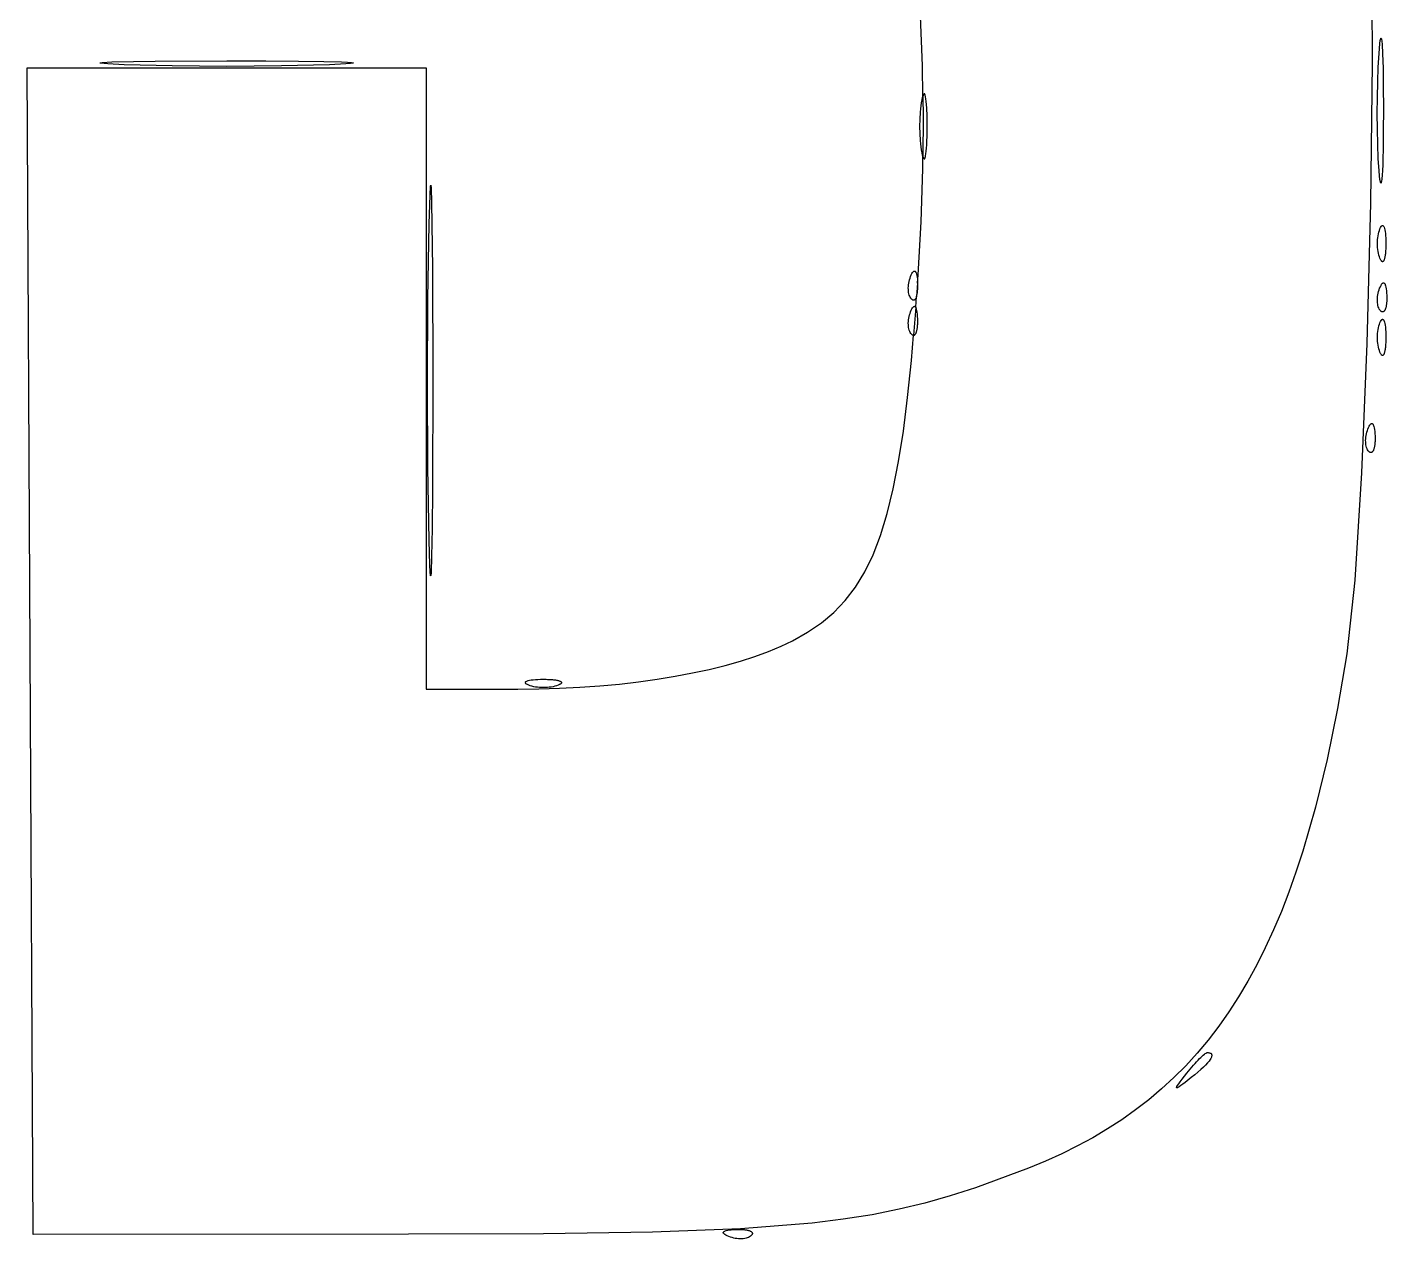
# Model space of a CAD drawing. Extents: x 70.3 to 133.4, y -81.7 to -32.
# Drawn here: x 73.791 to 74.712, y -63.291 to -62.471 of the extents above; entities that cross this region are included whole.
import ezdxf

# ---------------------------------------------------------------- set-up
doc = ezdxf.new("R2010")
doc.units = 0
doc.layers.add('BLACK', color=7, linetype='CONTINUOUS')

msp = doc.modelspace()

# ---------------------------------------------------------------- linework, layer by layer
at = {"layer": 'BLACK', "linetype": 'CONTINUOUS'}
for p, q in [((74.701522, -62.407366), (74.701794, -62.495048)), ((74.397407, -62.497181), (74.396055, -62.463546)), ((74.707358, -62.479929), (74.707627, -62.47876)), ((74.707627, -62.47876), (74.707757, -62.478498)), ((74.707757, -62.478498), (74.707884, -62.478449)), ((74.707884, -62.478449), (74.708127, -62.478978)), ((74.708127, -62.478978), (74.708564, -62.482478)), ((74.70596, -62.497969), (74.706487, -62.48878)), ((74.706487, -62.48878), (74.706489, -62.48878)), ((74.706489, -62.48878), (74.707077, -62.481976)), ((74.707077, -62.481976), (74.707358, -62.479929)), ((74.708564, -62.482478), (74.708928, -62.489105)), ((73.840793, -62.495264), (73.840877, -62.49515)), ((73.841076, -62.495382), (73.840793, -62.495264)), ((73.840877, -62.49515), (73.842127, -62.494932)), ((73.845966, -62.495877), (73.841076, -62.495382)), ((73.842127, -62.494932), (73.848835, -62.49454)), ((73.857083, -62.496409), (73.845966, -62.495877)), ((73.848835, -62.49454), (73.878081, -62.493972)), ((73.88953, -62.497227), (73.857083, -62.496409)), ((73.878081, -62.493972), (73.926536, -62.493763)), ((73.926536, -62.4975), (73.88953, -62.497227)), ((73.926536, -62.493763), (73.953021, -62.493817)), ((73.963541, -62.497227), (73.926536, -62.4975)), ((73.953021, -62.493817), (73.97499, -62.493972)), ((73.995989, -62.496409), (73.963541, -62.497227)), ((73.97499, -62.493972), (73.992157, -62.494217)), ((73.992157, -62.494217), (74.004236, -62.49454)), ((74.007105, -62.495877), (73.995989, -62.496409)), ((74.004236, -62.49454), (74.00828, -62.494728)), ((74.010311, -62.495624), (74.007105, -62.495877)), ((74.00828, -62.494728), (74.010944, -62.494932)), ((74.011995, -62.495382), (74.010311, -62.495624)), ((74.010944, -62.494932), (74.012195, -62.49515)), ((74.012279, -62.495264), (74.011995, -62.495382)), ((74.012195, -62.49515), (74.012279, -62.495264)), ((74.397744, -62.517875), (74.397407, -62.497181)), ((74.701794, -62.495048), (74.700654, -62.590145)), ((74.705585, -62.508018), (74.70596, -62.497969)), ((74.708928, -62.489105), (74.709205, -62.498707)), ((73.793508, -62.893327), (73.79145, -62.498436)), ((73.79145, -62.498436), (74.061473, -62.498436)), ((74.061473, -62.498436), (74.061473, -62.919124)), ((74.709205, -62.498707), (74.709383, -62.511128)), ((74.398204, -62.516581), (74.397875, -62.517406)), ((74.39852, -62.516148), (74.398204, -62.516581)), ((74.398672, -62.516075), (74.39852, -62.516148)), ((74.39882, -62.516097), (74.398672, -62.516075)), ((74.398964, -62.516212), (74.39882, -62.516097)), ((74.399104, -62.516419), (74.398964, -62.516212)), ((74.399369, -62.517104), (74.399104, -62.516419)), ((74.705363, -62.518602), (74.705585, -62.508018)), ((74.709383, -62.511128), (74.709451, -62.526217)), ((74.396319, -62.526366), (74.396563, -62.524216)), ((74.396563, -62.524216), (74.396851, -62.522176)), ((74.396851, -62.522176), (74.397184, -62.520264)), ((74.397184, -62.520264), (74.397534, -62.51863)), ((74.397534, -62.51863), (74.397744, -62.517875)), ((74.397875, -62.517406), (74.397744, -62.517875)), ((74.397744, -62.517875), (74.39797, -62.531725)), ((74.399613, -62.518143), (74.399369, -62.517104)), ((74.399836, -62.519529), (74.399613, -62.518143)), ((74.400034, -62.52125), (74.399836, -62.519529)), ((74.400352, -62.525664), (74.400034, -62.52125)), ((74.400554, -62.531313), (74.400352, -62.525664)), ((74.705292, -62.529396), (74.705363, -62.518602)), ((74.395765, -62.538124), (74.395854, -62.533293)), ((74.395854, -62.533293), (74.39612, -62.528608)), ((74.39612, -62.528608), (74.396319, -62.526366)), ((74.39797, -62.531725), (74.397777, -62.558515)), ((74.400624, -62.538124), (74.400554, -62.531313)), ((74.705373, -62.540074), (74.705292, -62.529396)), ((74.709451, -62.526217), (74.709398, -62.541398)), ((74.395854, -62.542955), (74.395765, -62.538124)), ((74.39612, -62.547639), (74.395854, -62.542955)), ((74.400554, -62.544934), (74.400606, -62.54167)), ((74.400606, -62.54167), (74.400624, -62.538124)), ((74.705606, -62.55031), (74.705373, -62.540074)), ((74.709398, -62.541398), (74.709232, -62.554083)), ((74.396319, -62.549881), (74.39612, -62.547639)), ((74.396563, -62.552031), (74.396319, -62.549881)), ((74.396851, -62.554071), (74.396563, -62.552031)), ((74.400034, -62.554998), (74.400207, -62.55295)), ((74.400207, -62.55295), (74.400352, -62.550583)), ((74.400352, -62.550583), (74.400469, -62.547909)), ((74.400469, -62.547909), (74.400554, -62.544934)), ((74.705991, -62.559779), (74.705606, -62.55031)), ((74.397184, -62.555983), (74.396851, -62.554071)), ((74.397534, -62.557617), (74.397184, -62.555983)), ((74.397706, -62.55828), (74.397534, -62.557617)), ((74.397777, -62.558515), (74.397706, -62.55828)), ((74.397716, -62.566964), (74.397777, -62.558515)), ((74.397777, -62.558515), (74.397875, -62.558842)), ((74.397875, -62.558842), (74.398041, -62.559303)), ((74.398041, -62.559303), (74.398204, -62.559666)), ((74.398204, -62.559666), (74.398364, -62.559931)), ((74.398364, -62.559931), (74.39852, -62.560099)), ((74.39852, -62.560099), (74.398596, -62.560147)), ((74.398596, -62.560147), (74.398672, -62.560172)), ((74.398672, -62.560172), (74.398747, -62.560173)), ((74.398747, -62.560173), (74.39882, -62.56015)), ((74.39882, -62.56015), (74.398964, -62.560036)), ((74.398964, -62.560036), (74.399104, -62.559829)), ((74.399104, -62.559829), (74.399239, -62.559531)), ((74.399239, -62.559531), (74.399369, -62.559144)), ((74.399369, -62.559144), (74.399494, -62.558668)), ((74.399494, -62.558668), (74.399613, -62.558104)), ((74.399613, -62.558104), (74.399836, -62.556719)), ((74.399836, -62.556719), (74.400034, -62.554998)), ((74.706527, -62.568155), (74.705991, -62.559779)), ((74.70911, -62.559436), (74.708964, -62.564101)), ((74.709232, -62.554083), (74.70911, -62.559436)), ((74.396614, -62.602685), (74.397716, -62.566964)), ((74.706828, -62.571557), (74.706527, -62.568155)), ((74.707121, -62.574056), (74.706828, -62.571557)), ((74.708608, -62.571279), (74.708399, -62.573749)), ((74.708796, -62.568055), (74.708608, -62.571279)), ((74.708964, -62.564101), (74.708796, -62.568055)), ((74.063474, -62.604083), (74.064428, -62.578432)), ((74.064428, -62.578432), (74.064642, -62.57791)), ((74.064642, -62.57791), (74.064845, -62.579636)), ((74.064845, -62.579636), (74.06521, -62.589621)), ((74.707403, -62.575672), (74.707121, -62.574056)), ((74.70754, -62.576156), (74.707403, -62.575672)), ((74.707674, -62.576428), (74.70754, -62.576156)), ((74.70774, -62.576485), (74.707674, -62.576428)), ((74.707804, -62.57649), (74.70774, -62.576485)), ((74.707931, -62.576345), (74.707804, -62.57649)), ((74.708054, -62.575996), (74.707931, -62.576345)), ((74.708173, -62.575445), (74.708054, -62.575996)), ((74.708399, -62.573749), (74.708173, -62.575445)), ((74.06521, -62.589621), (74.06574, -62.634216)), ((74.700654, -62.590145), (74.698243, -62.685188)), ((74.062715, -62.654906), (74.063474, -62.604083)), ((74.394638, -62.638675), (74.396614, -62.602685)), ((74.706368, -62.609772), (74.706704, -62.608639)), ((74.706704, -62.608639), (74.707091, -62.607577)), ((74.707091, -62.607577), (74.707499, -62.606669)), ((74.707499, -62.606669), (74.707895, -62.605989)), ((74.707895, -62.605989), (74.708088, -62.605732)), ((74.708088, -62.605732), (74.708278, -62.605531)), ((74.708278, -62.605531), (74.708464, -62.605384)), ((74.708464, -62.605384), (74.708645, -62.60529)), ((74.708645, -62.60529), (74.708823, -62.60525)), ((74.708823, -62.60525), (74.708995, -62.605262)), ((74.708995, -62.605262), (74.709163, -62.605325)), ((74.709163, -62.605325), (74.709325, -62.60544)), ((74.709325, -62.60544), (74.709482, -62.605606)), ((74.709482, -62.605606), (74.709634, -62.605821)), ((74.709634, -62.605821), (74.709918, -62.606399)), ((74.709918, -62.606399), (74.710177, -62.607168)), ((74.710177, -62.607168), (74.710408, -62.608124)), ((74.710408, -62.608124), (74.710609, -62.609262)), ((74.70544, -62.617499), (74.705465, -62.616152)), ((74.705465, -62.618846), (74.70544, -62.617499)), ((74.705465, -62.616152), (74.705543, -62.614815)), ((74.705543, -62.614815), (74.705672, -62.613498)), ((74.705672, -62.613498), (74.705852, -62.612212)), ((74.705852, -62.612212), (74.706085, -62.610967)), ((74.706085, -62.610967), (74.706368, -62.609772)), ((74.710609, -62.609262), (74.710779, -62.610577)), ((74.710779, -62.610577), (74.710914, -62.612063)), ((74.710914, -62.612063), (74.711013, -62.613715)), ((74.711013, -62.613715), (74.711074, -62.615529)), ((74.711074, -62.615529), (74.711094, -62.617499)), ((74.711094, -62.617499), (74.711074, -62.619469)), ((74.705543, -62.620183), (74.705465, -62.618846)), ((74.705672, -62.621499), (74.705543, -62.620183)), ((74.705852, -62.622785), (74.705672, -62.621499)), ((74.706085, -62.624031), (74.705852, -62.622785)), ((74.706368, -62.625225), (74.706085, -62.624031)), ((74.706704, -62.626358), (74.706368, -62.625225)), ((74.707091, -62.627421), (74.706704, -62.626358)), ((74.710408, -62.626873), (74.710296, -62.627374)), ((74.710513, -62.626327), (74.710408, -62.626873)), ((74.710609, -62.625735), (74.710513, -62.626327)), ((74.710698, -62.6251), (74.710609, -62.625735)), ((74.710779, -62.624421), (74.710698, -62.6251)), ((74.710851, -62.623699), (74.710779, -62.624421)), ((74.710914, -62.622935), (74.710851, -62.623699)), ((74.710968, -62.622129), (74.710914, -62.622935)), ((74.711013, -62.621282), (74.710968, -62.622129)), ((74.711048, -62.620395), (74.711013, -62.621282)), ((74.711074, -62.619469), (74.711048, -62.620395)), ((74.06574, -62.634216), (74.065936, -62.70878)), ((74.39139, -62.63641), (74.391584, -62.636267)), ((74.391584, -62.636267), (74.391773, -62.63617)), ((74.391773, -62.63617), (74.391956, -62.636119)), ((74.391956, -62.636119), (74.392133, -62.636115)), ((74.392133, -62.636115), (74.392305, -62.636157)), ((74.392305, -62.636157), (74.392471, -62.636245)), ((74.392471, -62.636245), (74.392631, -62.636379)), ((74.707296, -62.627903), (74.707091, -62.627421)), ((74.707499, -62.628328), (74.707296, -62.627903)), ((74.707698, -62.628697), (74.707499, -62.628328)), ((74.707895, -62.629009), (74.707698, -62.628697)), ((74.708088, -62.629265), (74.707895, -62.629009)), ((74.708278, -62.629467), (74.708088, -62.629265)), ((74.708464, -62.629614), (74.708278, -62.629467)), ((74.708555, -62.629667), (74.708464, -62.629614)), ((74.708645, -62.629707), (74.708555, -62.629667)), ((74.708735, -62.629734), (74.708645, -62.629707)), ((74.708823, -62.629748), (74.708735, -62.629734)), ((74.708909, -62.629748), (74.708823, -62.629748)), ((74.708995, -62.629736), (74.708909, -62.629748)), ((74.70908, -62.62971), (74.708995, -62.629736)), ((74.709163, -62.629672), (74.70908, -62.62971)), ((74.709245, -62.629621), (74.709163, -62.629672)), ((74.709325, -62.629557), (74.709245, -62.629621)), ((74.709482, -62.629392), (74.709325, -62.629557)), ((74.709634, -62.629176), (74.709482, -62.629392)), ((74.709779, -62.628912), (74.709634, -62.629176)), ((74.709918, -62.628599), (74.709779, -62.628912)), ((74.710051, -62.628238), (74.709918, -62.628599)), ((74.710177, -62.627829), (74.710051, -62.628238)), ((74.710296, -62.627374), (74.710177, -62.627829)), ((74.387921, -62.646459), (74.388024, -62.645359)), ((74.388024, -62.645359), (74.388186, -62.644246)), ((74.388186, -62.644246), (74.388406, -62.643128)), ((74.388406, -62.643128), (74.388686, -62.642013)), ((74.388686, -62.642013), (74.389026, -62.640909)), ((74.389026, -62.640909), (74.389426, -62.639823)), ((74.389426, -62.639823), (74.389893, -62.638732)), ((74.389893, -62.638732), (74.390343, -62.637832)), ((74.390343, -62.637832), (74.390776, -62.637122)), ((74.390776, -62.637122), (74.390986, -62.636838)), ((74.390986, -62.636838), (74.39119, -62.636601)), ((74.39119, -62.636601), (74.39139, -62.63641)), ((74.392631, -62.636379), (74.392784, -62.636558)), ((74.392784, -62.636558), (74.392931, -62.636783)), ((74.392931, -62.636783), (74.393071, -62.637053)), ((74.393071, -62.637053), (74.393204, -62.637368)), ((74.393204, -62.637368), (74.39345, -62.638133)), ((74.39345, -62.638133), (74.393667, -62.639078)), ((74.394199, -62.644208), (74.393476, -62.653322)), ((74.393667, -62.639078), (74.393854, -62.640199)), ((74.393854, -62.640199), (74.394009, -62.641498)), ((74.394009, -62.641498), (74.394132, -62.642971)), ((74.394132, -62.642971), (74.394199, -62.644208)), ((74.394199, -62.644208), (74.394638, -62.638675)), ((74.394221, -62.644618), (74.394199, -62.644208)), ((74.394247, -62.645392), (74.394221, -62.644618)), ((74.39426, -62.646143), (74.394247, -62.645392)), ((74.707843, -62.645769), (74.708276, -62.645059)), ((74.708276, -62.645059), (74.708485, -62.644775)), ((74.708485, -62.644775), (74.70869, -62.644538)), ((74.70869, -62.644538), (74.708889, -62.644348)), ((74.708889, -62.644348), (74.709083, -62.644204)), ((74.709083, -62.644204), (74.709272, -62.644107)), ((74.709272, -62.644107), (74.709455, -62.644057)), ((74.709455, -62.644057), (74.709633, -62.644053)), ((74.709633, -62.644053), (74.709805, -62.644095)), ((74.709805, -62.644095), (74.709971, -62.644182)), ((74.709971, -62.644182), (74.71013, -62.644316)), ((74.71013, -62.644316), (74.710283, -62.644495)), ((74.710283, -62.644495), (74.71043, -62.64472)), ((74.71043, -62.64472), (74.710571, -62.64499)), ((74.710571, -62.64499), (74.710704, -62.645305)), ((74.710704, -62.645305), (74.71095, -62.646071)), ((74.387877, -62.647538), (74.387921, -62.646459)), ((74.38789, -62.648589), (74.387877, -62.647538)), ((74.387962, -62.649604), (74.38789, -62.648589)), ((74.38809, -62.650574), (74.387962, -62.649604)), ((74.388276, -62.651493), (74.38809, -62.650574)), ((74.388519, -62.652352), (74.388276, -62.651493)), ((74.388819, -62.653144), (74.388519, -62.652352)), ((74.389174, -62.65386), (74.388819, -62.653144)), ((74.389585, -62.654494), (74.389174, -62.65386)), ((74.389812, -62.654777), (74.389585, -62.654494)), ((74.392954, -62.654597), (74.392792, -62.654868)), ((74.392902, -62.660552), (74.393476, -62.653322)), ((74.393109, -62.654292), (74.392954, -62.654597)), ((74.393255, -62.653954), (74.393109, -62.654292)), ((74.393392, -62.653584), (74.393255, -62.653954)), ((74.393476, -62.653322), (74.393392, -62.653584)), ((74.393476, -62.653322), (74.39352, -62.653182)), ((74.39352, -62.653182), (74.393639, -62.65275)), ((74.393639, -62.65275), (74.393749, -62.652287)), ((74.393749, -62.652287), (74.393848, -62.651795)), ((74.393848, -62.651795), (74.393938, -62.651274)), ((74.393938, -62.651274), (74.394017, -62.650724)), ((74.394017, -62.650724), (74.394086, -62.650147)), ((74.394086, -62.650147), (74.394144, -62.649543)), ((74.394144, -62.649543), (74.39419, -62.648913)), ((74.39419, -62.648913), (74.394225, -62.648257)), ((74.394225, -62.648257), (74.394249, -62.647577)), ((74.394249, -62.647577), (74.39426, -62.646872)), ((74.39426, -62.646872), (74.39426, -62.646143)), ((74.705376, -62.655476), (74.705421, -62.654397)), ((74.705421, -62.654397), (74.705524, -62.653297)), ((74.705524, -62.653297), (74.705685, -62.652184)), ((74.705685, -62.652184), (74.705906, -62.651066)), ((74.705906, -62.651066), (74.706186, -62.649951)), ((74.706186, -62.649951), (74.706526, -62.648847)), ((74.706526, -62.648847), (74.706926, -62.64776)), ((74.706925, -62.64776), (74.707392, -62.646669)), ((74.706926, -62.64776), (74.706925, -62.64776)), ((74.707392, -62.646669), (74.707843, -62.645769)), ((74.71095, -62.646071), (74.711167, -62.647015)), ((74.711167, -62.647015), (74.711354, -62.648137)), ((74.711354, -62.648137), (74.711509, -62.649435)), ((74.711509, -62.649435), (74.711632, -62.650909)), ((74.711632, -62.650909), (74.711721, -62.652556)), ((74.711721, -62.652556), (74.711747, -62.65333)), ((74.711747, -62.65333), (74.71176, -62.654081)), ((74.71176, -62.654081), (74.71176, -62.654809)), ((74.062463, -62.712253), (74.062715, -62.654906)), ((74.389026, -62.664722), (74.389426, -62.663635)), ((74.389426, -62.663635), (74.389893, -62.662544)), ((74.390052, -62.655036), (74.389812, -62.654777)), ((74.389893, -62.662544), (74.390343, -62.661644)), ((74.390297, -62.655262), (74.390052, -62.655036)), ((74.390537, -62.655446), (74.390297, -62.655262)), ((74.390343, -62.661644), (74.390776, -62.660934)), ((74.390773, -62.655588), (74.390537, -62.655446)), ((74.391003, -62.655689), (74.390773, -62.655588)), ((74.390776, -62.660934), (74.390986, -62.66065)), ((74.390986, -62.66065), (74.39119, -62.660413)), ((74.391227, -62.65575), (74.391003, -62.655689)), ((74.39119, -62.660413), (74.39139, -62.660223)), ((74.391337, -62.655766), (74.391227, -62.65575)), ((74.391446, -62.655771), (74.391337, -62.655766)), ((74.39139, -62.660223), (74.391584, -62.660079)), ((74.392902, -62.660552), (74.391393, -62.679581)), ((74.391553, -62.655767), (74.391446, -62.655771)), ((74.391658, -62.655754), (74.391553, -62.655767)), ((74.391584, -62.660079), (74.391773, -62.659982)), ((74.391762, -62.655731), (74.391658, -62.655754)), ((74.391865, -62.655698), (74.391762, -62.655731)), ((74.391773, -62.659982), (74.391956, -62.659932)), ((74.392064, -62.655604), (74.391865, -62.655698)), ((74.391956, -62.659932), (74.392133, -62.659928)), ((74.392257, -62.655474), (74.392064, -62.655604)), ((74.392133, -62.659928), (74.392305, -62.65997)), ((74.392443, -62.655307), (74.392257, -62.655474)), ((74.392305, -62.65997), (74.392471, -62.660058)), ((74.392621, -62.655105), (74.392443, -62.655307)), ((74.392471, -62.660058), (74.392631, -62.660191)), ((74.392792, -62.654868), (74.392621, -62.655105)), ((74.392631, -62.660191), (74.392784, -62.66037)), ((74.392784, -62.66037), (74.392902, -62.660552)), ((74.392931, -62.660595), (74.392902, -62.660552)), ((74.393071, -62.660865), (74.392931, -62.660595)), ((74.393204, -62.661181), (74.393071, -62.660865)), ((74.39345, -62.661946), (74.393204, -62.661181)), ((74.393667, -62.66289), (74.39345, -62.661946)), ((74.393854, -62.664012), (74.393667, -62.66289)), ((74.70539, -62.656527), (74.705376, -62.655476)), ((74.705461, -62.657541), (74.70539, -62.656527)), ((74.70559, -62.658512), (74.705461, -62.657541)), ((74.705776, -62.659431), (74.70559, -62.658512)), ((74.706019, -62.66029), (74.705776, -62.659431)), ((74.706318, -62.661082), (74.706019, -62.66029)), ((74.706674, -62.661798), (74.706318, -62.661082)), ((74.707085, -62.662431), (74.706674, -62.661798)), ((74.707312, -62.662715), (74.707085, -62.662431)), ((74.707552, -62.662974), (74.707312, -62.662715)), ((74.707797, -62.6632), (74.707552, -62.662974)), ((74.708037, -62.663384), (74.707797, -62.6632)), ((74.708272, -62.663526), (74.708037, -62.663384)), ((74.708502, -62.663627), (74.708272, -62.663526)), ((74.708727, -62.663688), (74.708502, -62.663627)), ((74.708837, -62.663703), (74.708727, -62.663688)), ((74.708945, -62.663709), (74.708837, -62.663703)), ((74.709053, -62.663705), (74.708945, -62.663709)), ((74.709158, -62.663691), (74.709053, -62.663705)), ((74.709262, -62.663668), (74.709158, -62.663691)), ((74.709364, -62.663635), (74.709262, -62.663668)), ((74.709564, -62.663542), (74.709364, -62.663635)), ((74.709757, -62.663412), (74.709564, -62.663542)), ((74.709943, -62.663245), (74.709757, -62.663412)), ((74.710121, -62.663043), (74.709943, -62.663245)), ((74.710291, -62.662806), (74.710121, -62.663043)), ((74.710454, -62.662535), (74.710291, -62.662806)), ((74.710609, -62.66223), (74.710454, -62.662535)), ((74.710755, -62.661892), (74.710609, -62.66223)), ((74.710892, -62.661522), (74.710755, -62.661892)), ((74.71102, -62.66112), (74.710892, -62.661522)), ((74.711139, -62.660688), (74.71102, -62.66112)), ((74.711249, -62.660225), (74.711139, -62.660688)), ((74.711348, -62.659732), (74.711249, -62.660225)), ((74.711438, -62.659211), (74.711348, -62.659732)), ((74.711517, -62.658662), (74.711438, -62.659211)), ((74.711586, -62.658085), (74.711517, -62.658662)), ((74.711643, -62.657481), (74.711586, -62.658085)), ((74.71169, -62.656851), (74.711643, -62.657481)), ((74.711725, -62.656195), (74.71169, -62.656851)), ((74.711749, -62.655514), (74.711725, -62.656195)), ((74.71176, -62.654809), (74.711749, -62.655514)), ((74.387877, -62.671351), (74.387921, -62.670272)), ((74.38789, -62.672402), (74.387877, -62.671351)), ((74.387962, -62.673416), (74.38789, -62.672402)), ((74.387921, -62.670272), (74.388024, -62.669172)), ((74.388024, -62.669172), (74.388186, -62.668059)), ((74.388186, -62.668059), (74.388406, -62.666941)), ((74.388406, -62.666941), (74.388686, -62.665826)), ((74.388686, -62.665826), (74.389026, -62.664722)), ((74.394009, -62.66531), (74.393854, -62.664012)), ((74.394132, -62.666784), (74.394009, -62.66531)), ((74.394221, -62.668431), (74.394132, -62.666784)), ((74.394144, -62.673356), (74.39419, -62.672726)), ((74.39419, -62.672726), (74.394225, -62.67207)), ((74.394247, -62.669205), (74.394221, -62.668431)), ((74.394225, -62.67207), (74.394249, -62.671389)), ((74.39426, -62.669956), (74.394247, -62.669205)), ((74.394249, -62.671389), (74.39426, -62.670684)), ((74.39426, -62.670684), (74.39426, -62.669956)), ((74.706369, -62.673272), (74.706704, -62.672139)), ((74.706704, -62.672139), (74.707091, -62.671077)), ((74.707091, -62.671077), (74.707499, -62.670169)), ((74.707499, -62.670169), (74.707895, -62.669489)), ((74.707895, -62.669489), (74.708089, -62.669232)), ((74.708089, -62.669232), (74.708278, -62.669031)), ((74.708278, -62.669031), (74.708464, -62.668884)), ((74.708464, -62.668884), (74.708646, -62.66879)), ((74.708646, -62.66879), (74.708823, -62.66875)), ((74.708823, -62.66875), (74.708995, -62.668762)), ((74.708995, -62.668762), (74.709163, -62.668825)), ((74.709163, -62.668825), (74.709325, -62.66894)), ((74.709325, -62.66894), (74.709483, -62.669106)), ((74.709483, -62.669106), (74.709634, -62.669321)), ((74.709634, -62.669321), (74.709919, -62.669899)), ((74.709919, -62.669899), (74.710177, -62.670668)), ((74.710177, -62.670668), (74.710409, -62.671624)), ((74.710409, -62.671624), (74.71061, -62.672762)), ((74.71061, -62.672762), (74.710779, -62.674077)), ((74.38809, -62.674387), (74.387962, -62.673416)), ((74.388276, -62.675306), (74.38809, -62.674387)), ((74.388519, -62.676165), (74.388276, -62.675306)), ((74.388819, -62.676956), (74.388519, -62.676165)), ((74.389174, -62.677673), (74.388819, -62.676956)), ((74.389585, -62.678306), (74.389174, -62.677673)), ((74.389812, -62.678589), (74.389585, -62.678306)), ((74.390052, -62.678849), (74.389812, -62.678589)), ((74.390043, -62.696608), (74.391393, -62.679581)), ((74.390297, -62.679075), (74.390052, -62.678849)), ((74.390537, -62.679258), (74.390297, -62.679075)), ((74.390773, -62.6794), (74.390537, -62.679258)), ((74.391003, -62.679502), (74.390773, -62.6794)), ((74.391227, -62.679563), (74.391003, -62.679502)), ((74.391337, -62.679578), (74.391227, -62.679563)), ((74.391393, -62.679581), (74.391337, -62.679578)), ((74.391393, -62.679581), (74.391446, -62.679584)), ((74.391446, -62.679584), (74.391553, -62.67958)), ((74.391553, -62.67958), (74.391658, -62.679566)), ((74.391658, -62.679566), (74.391762, -62.679543)), ((74.391762, -62.679543), (74.391865, -62.67951)), ((74.391865, -62.67951), (74.392064, -62.679417)), ((74.392064, -62.679417), (74.392257, -62.679287)), ((74.392257, -62.679287), (74.392443, -62.67912)), ((74.392443, -62.67912), (74.392621, -62.678918)), ((74.392621, -62.678918), (74.392792, -62.678681)), ((74.392792, -62.678681), (74.392954, -62.678409)), ((74.392954, -62.678409), (74.393109, -62.678105)), ((74.393109, -62.678105), (74.393255, -62.677767)), ((74.393255, -62.677767), (74.393392, -62.677397)), ((74.393392, -62.677397), (74.39352, -62.676995)), ((74.39352, -62.676995), (74.393639, -62.676563)), ((74.393639, -62.676563), (74.393749, -62.6761)), ((74.393749, -62.6761), (74.393848, -62.675607)), ((74.393848, -62.675607), (74.393938, -62.675086)), ((74.393938, -62.675086), (74.394017, -62.674537)), ((74.394017, -62.674537), (74.394086, -62.67396)), ((74.394086, -62.67396), (74.394144, -62.673356)), ((74.70544, -62.680999), (74.705466, -62.679652)), ((74.705466, -62.682346), (74.70544, -62.680999)), ((74.705466, -62.679652), (74.705543, -62.678315)), ((74.705543, -62.678315), (74.705672, -62.676998)), ((74.705672, -62.676998), (74.705853, -62.675712)), ((74.705853, -62.675712), (74.706085, -62.674467)), ((74.706085, -62.674467), (74.706369, -62.673272)), ((74.710779, -62.674077), (74.710914, -62.675563)), ((74.710914, -62.675563), (74.711013, -62.677215)), ((74.711013, -62.677215), (74.711074, -62.679029)), ((74.711074, -62.679029), (74.711095, -62.680999)), ((74.711095, -62.680999), (74.711074, -62.682969)), ((74.698243, -62.685188), (74.6947, -62.77271)), ((74.705543, -62.683683), (74.705466, -62.682346)), ((74.705672, -62.684999), (74.705543, -62.683683)), ((74.705853, -62.686285), (74.705672, -62.684999)), ((74.706085, -62.68753), (74.705853, -62.686285)), ((74.706369, -62.688725), (74.706085, -62.68753)), ((74.706704, -62.689858), (74.706369, -62.688725)), ((74.707091, -62.69092), (74.706704, -62.689858)), ((74.707296, -62.691403), (74.707091, -62.69092)), ((74.707499, -62.691828), (74.707296, -62.691403)), ((74.710177, -62.691329), (74.710051, -62.691738)), ((74.710297, -62.690874), (74.710177, -62.691329)), ((74.710409, -62.690373), (74.710297, -62.690874)), ((74.710513, -62.689827), (74.710409, -62.690373)), ((74.71061, -62.689235), (74.710513, -62.689827)), ((74.710698, -62.6886), (74.71061, -62.689235)), ((74.710779, -62.687921), (74.710698, -62.6886)), ((74.710851, -62.687199), (74.710779, -62.687921)), ((74.710914, -62.686435), (74.710851, -62.687199)), ((74.710968, -62.685629), (74.710914, -62.686435)), ((74.711013, -62.684782), (74.710968, -62.685629)), ((74.711048, -62.683895), (74.711013, -62.684782)), ((74.711074, -62.682969), (74.711048, -62.683895)), ((74.387418, -62.721754), (74.390043, -62.696608)), ((74.707699, -62.692197), (74.707499, -62.691828)), ((74.707895, -62.692509), (74.707699, -62.692197)), ((74.708089, -62.692765), (74.707895, -62.692509)), ((74.708278, -62.692967), (74.708089, -62.692765)), ((74.708464, -62.693114), (74.708278, -62.692967)), ((74.708555, -62.693167), (74.708464, -62.693114)), ((74.708646, -62.693207), (74.708555, -62.693167)), ((74.708735, -62.693234), (74.708646, -62.693207)), ((74.708823, -62.693248), (74.708735, -62.693234)), ((74.70891, -62.693248), (74.708823, -62.693248)), ((74.708995, -62.693236), (74.70891, -62.693248)), ((74.70908, -62.69321), (74.708995, -62.693236)), ((74.709163, -62.693172), (74.70908, -62.69321)), ((74.709245, -62.693121), (74.709163, -62.693172)), ((74.709325, -62.693057), (74.709245, -62.693121)), ((74.709483, -62.692892), (74.709325, -62.693057)), ((74.709634, -62.692676), (74.709483, -62.692892)), ((74.709779, -62.692412), (74.709634, -62.692676)), ((74.709919, -62.692099), (74.709779, -62.692412)), ((74.710051, -62.691738), (74.709919, -62.692099)), ((74.065936, -62.70878), (74.065745, -62.783732)), ((74.062719, -62.769094), (74.062463, -62.712253)), ((74.384509, -62.744543), (74.387418, -62.721754)), ((74.381268, -62.765119), (74.384509, -62.744543)), ((74.697748, -62.747434), (74.697969, -62.746316)), ((74.697969, -62.746316), (74.698249, -62.745201)), ((74.698249, -62.745201), (74.698589, -62.744096)), ((74.698589, -62.744096), (74.698988, -62.74301)), ((74.698988, -62.74301), (74.699455, -62.741919)), ((74.699455, -62.741919), (74.699906, -62.741019)), ((74.699906, -62.741019), (74.700339, -62.740309)), ((74.700339, -62.740309), (74.700548, -62.740025)), ((74.700548, -62.740025), (74.700753, -62.739788)), ((74.700753, -62.739788), (74.700952, -62.739598)), ((74.700952, -62.739598), (74.701146, -62.739454)), ((74.701146, -62.739454), (74.701335, -62.739358)), ((74.701335, -62.739358), (74.701518, -62.739307)), ((74.701518, -62.739307), (74.701696, -62.739303)), ((74.701696, -62.739303), (74.701868, -62.739345)), ((74.701868, -62.739345), (74.702033, -62.739433)), ((74.702033, -62.739433), (74.702193, -62.739566)), ((74.702193, -62.739566), (74.702346, -62.739745)), ((74.702346, -62.739745), (74.702493, -62.73997)), ((74.702493, -62.73997), (74.702633, -62.74024)), ((74.702633, -62.74024), (74.702767, -62.740556)), ((74.702767, -62.740556), (74.703013, -62.741321)), ((74.703013, -62.741321), (74.70323, -62.742265)), ((74.70323, -62.742265), (74.703417, -62.743387)), ((74.703417, -62.743387), (74.703572, -62.744685)), ((74.703572, -62.744685), (74.703695, -62.746159)), ((74.703695, -62.746159), (74.703784, -62.747806)), ((74.697439, -62.750726), (74.697484, -62.749647)), ((74.697453, -62.751777), (74.697439, -62.750726)), ((74.697524, -62.752791), (74.697453, -62.751777)), ((74.697484, -62.749647), (74.697587, -62.748547)), ((74.697653, -62.753762), (74.697524, -62.752791)), ((74.697587, -62.748547), (74.697748, -62.747434)), ((74.697839, -62.754681), (74.697653, -62.753762)), ((74.698082, -62.75554), (74.697839, -62.754681)), ((74.698381, -62.756331), (74.698082, -62.75554)), ((74.703202, -62.755937), (74.703083, -62.75637)), ((74.703311, -62.755475), (74.703202, -62.755937)), ((74.703411, -62.754982), (74.703311, -62.755475)), ((74.703501, -62.754461), (74.703411, -62.754982)), ((74.70358, -62.753912), (74.703501, -62.754461)), ((74.703648, -62.753335), (74.70358, -62.753912)), ((74.703706, -62.752731), (74.703648, -62.753335)), ((74.703753, -62.7521), (74.703706, -62.752731)), ((74.703788, -62.751445), (74.703753, -62.7521)), ((74.703784, -62.747806), (74.703809, -62.748579)), ((74.703812, -62.750764), (74.703788, -62.751445)), ((74.703809, -62.748579), (74.703823, -62.749331)), ((74.703823, -62.750059), (74.703812, -62.750764)), ((74.703823, -62.749331), (74.703823, -62.750059)), ((74.377645, -62.783626), (74.381268, -62.765119)), ((74.698737, -62.757048), (74.698381, -62.756331)), ((74.699148, -62.757681), (74.698737, -62.757048)), ((74.699374, -62.757964), (74.699148, -62.757681)), ((74.699615, -62.758224), (74.699374, -62.757964)), ((74.69986, -62.75845), (74.699615, -62.758224)), ((74.7001, -62.758633), (74.69986, -62.75845)), ((74.700335, -62.758775), (74.7001, -62.758633)), ((74.700565, -62.758877), (74.700335, -62.758775)), ((74.70079, -62.758937), (74.700565, -62.758877)), ((74.7009, -62.758953), (74.70079, -62.758937)), ((74.701008, -62.758959), (74.7009, -62.758953)), ((74.701115, -62.758955), (74.701008, -62.758959)), ((74.701221, -62.758941), (74.701115, -62.758955)), ((74.701325, -62.758918), (74.701221, -62.758941)), ((74.701427, -62.758885), (74.701325, -62.758918)), ((74.701627, -62.758792), (74.701427, -62.758885)), ((74.70182, -62.758662), (74.701627, -62.758792)), ((74.702005, -62.758495), (74.70182, -62.758662)), ((74.702184, -62.758293), (74.702005, -62.758495)), ((74.702354, -62.758056), (74.702184, -62.758293)), ((74.702517, -62.757784), (74.702354, -62.758056)), ((74.702671, -62.757479), (74.702517, -62.757784)), ((74.702817, -62.757142), (74.702671, -62.757479)), ((74.702955, -62.756772), (74.702817, -62.757142)), ((74.703083, -62.75637), (74.702955, -62.756772)), ((74.063482, -62.818395), (74.062719, -62.769094)), ((74.6947, -62.77271), (74.690164, -62.84524)), ((74.065745, -62.783732), (74.065519, -62.810445)), ((74.37359, -62.800205), (74.377645, -62.783626)), ((74.369055, -62.815), (74.37359, -62.800205)), ((74.065519, -62.810445), (74.065218, -62.829383)), ((74.063976, -62.835053), (74.063482, -62.818395)), ((74.363991, -62.828155), (74.369055, -62.815)), ((74.065218, -62.829383), (74.064855, -62.840097)), ((74.358347, -62.839812), (74.363991, -62.828155)), ((74.064211, -62.839763), (74.063976, -62.835053)), ((74.064437, -62.842137), (74.064211, -62.839763)), ((74.064546, -62.842465), (74.064437, -62.842137)), ((74.064652, -62.842229), (74.064546, -62.842465)), ((74.064855, -62.840097), (74.064652, -62.842229)), ((74.352076, -62.850116), (74.358347, -62.839812)), ((74.690164, -62.84524), (74.684776, -62.895311)), ((74.345128, -62.859208), (74.352076, -62.850116)), ((74.337453, -62.867233), (74.345128, -62.859208)), ((74.319728, -62.880651), (74.329003, -62.874332)), ((74.329003, -62.874332), (74.337453, -62.867233)), ((74.30958, -62.886331), (74.319728, -62.880651)), ((73.795567, -63.288217), (73.793508, -62.893327)), ((74.284008, -62.896972), (74.293168, -62.893628)), ((74.293168, -62.893628), (74.301703, -62.890079)), ((74.301703, -62.890079), (74.30958, -62.886331)), ((74.253124, -62.905718), (74.263953, -62.903023)), ((74.263953, -62.903023), (74.274259, -62.900106)), ((74.274259, -62.900106), (74.284008, -62.896972)), ((74.684776, -62.895311), (74.678388, -62.93227)), ((74.217839, -62.912409), (74.230033, -62.910417)), ((74.230033, -62.910417), (74.241806, -62.908185)), ((74.241806, -62.908185), (74.253124, -62.905718)), ((74.061473, -62.919124), (74.123515, -62.919124)), ((74.123515, -62.919124), (74.137714, -62.918981)), ((74.128599, -62.914711), (74.128611, -62.914539)), ((74.12864, -62.914889), (74.128599, -62.914711)), ((74.128611, -62.914539), (74.128675, -62.914371)), ((74.128733, -62.91507), (74.12864, -62.914889)), ((74.128675, -62.914371), (74.12879, -62.914209)), ((74.12888, -62.915256), (74.128733, -62.91507)), ((74.12879, -62.914209), (74.128955, -62.914052)), ((74.129082, -62.915446), (74.12888, -62.915256)), ((74.128955, -62.914052), (74.12917, -62.9139)), ((74.129338, -62.915639), (74.129082, -62.915446)), ((74.12917, -62.9139), (74.129748, -62.913616)), ((74.130018, -62.916035), (74.129338, -62.915639)), ((74.129748, -62.913616), (74.130517, -62.913357)), ((74.130926, -62.916443), (74.130018, -62.916035)), ((74.130517, -62.913357), (74.131474, -62.913126)), ((74.131988, -62.91683), (74.130926, -62.916443)), ((74.131474, -62.913126), (74.132612, -62.912924)), ((74.133122, -62.917166), (74.131988, -62.91683)), ((74.132612, -62.912924), (74.133926, -62.912755)), ((74.134316, -62.91745), (74.133122, -62.917166)), ((74.133926, -62.912755), (74.135412, -62.91262)), ((74.135562, -62.917682), (74.134316, -62.91745)), ((74.135412, -62.91262), (74.137064, -62.912521)), ((74.136848, -62.917862), (74.135562, -62.917682)), ((74.138164, -62.917991), (74.136848, -62.917862)), ((74.137064, -62.912521), (74.138878, -62.91246)), ((74.137714, -62.918981), (74.151727, -62.918556)), ((74.139501, -62.918069), (74.138164, -62.917991)), ((74.138878, -62.91246), (74.140848, -62.912439)), ((74.140848, -62.918095), (74.139501, -62.918069)), ((74.140848, -62.912439), (74.142818, -62.91246)), ((74.142195, -62.918069), (74.140848, -62.918095)), ((74.143532, -62.917991), (74.142195, -62.918069)), ((74.142818, -62.91246), (74.143745, -62.912486)), ((74.144849, -62.917862), (74.143532, -62.917991)), ((74.143745, -62.912486), (74.144632, -62.912521)), ((74.144632, -62.912521), (74.145479, -62.912566)), ((74.146135, -62.917682), (74.144849, -62.917862)), ((74.145479, -62.912566), (74.146284, -62.91262)), ((74.14738, -62.91745), (74.146135, -62.917682)), ((74.146284, -62.91262), (74.147048, -62.912683)), ((74.147048, -62.912683), (74.14777, -62.912755)), ((74.148574, -62.917166), (74.14738, -62.91745)), ((74.14777, -62.912755), (74.148449, -62.912836)), ((74.148449, -62.912836), (74.149085, -62.912924)), ((74.149708, -62.91683), (74.148574, -62.917166)), ((74.149085, -62.912924), (74.149676, -62.913021)), ((74.149676, -62.913021), (74.150223, -62.913126)), ((74.15077, -62.916443), (74.149708, -62.91683)), ((74.150223, -62.913126), (74.150724, -62.913237)), ((74.150724, -62.913237), (74.151179, -62.913357)), ((74.151253, -62.916238), (74.15077, -62.916443)), ((74.151179, -62.913357), (74.151587, -62.913483)), ((74.151678, -62.916035), (74.151253, -62.916238)), ((74.151587, -62.913483), (74.151948, -62.913616)), ((74.152046, -62.915836), (74.151678, -62.916035)), ((74.151727, -62.918556), (74.165522, -62.917855)), ((74.151948, -62.913616), (74.152261, -62.913755)), ((74.152358, -62.915639), (74.152046, -62.915836)), ((74.152261, -62.913755), (74.152526, -62.9139)), ((74.152615, -62.915446), (74.152358, -62.915639)), ((74.152526, -62.9139), (74.152741, -62.914052)), ((74.152816, -62.915256), (74.152615, -62.915446)), ((74.152741, -62.914052), (74.152906, -62.914209)), ((74.152963, -62.91507), (74.152816, -62.915256)), ((74.152906, -62.914209), (74.15297, -62.914289)), ((74.153017, -62.914979), (74.152963, -62.91507)), ((74.15297, -62.914289), (74.153021, -62.914371)), ((74.153057, -62.914889), (74.153017, -62.914979)), ((74.153021, -62.914371), (74.15306, -62.914454)), ((74.153083, -62.914799), (74.153057, -62.914889)), ((74.15306, -62.914454), (74.153085, -62.914539)), ((74.153097, -62.914711), (74.153083, -62.914799)), ((74.153085, -62.914539), (74.153098, -62.914624)), ((74.153098, -62.914624), (74.153097, -62.914711)), ((74.165522, -62.917855), (74.179064, -62.916884)), ((74.179064, -62.916884), (74.19232, -62.915648)), ((74.19232, -62.915648), (74.205256, -62.914155)), ((74.205256, -62.914155), (74.217839, -62.912409)), ((74.678388, -62.93227), (74.671317, -62.966781)), ((74.671317, -62.966781), (74.663505, -62.998933)), ((74.663505, -62.998933), (74.654898, -63.028817)), ((74.654898, -63.028817), (74.650278, -63.042937)), ((74.650278, -63.042937), (74.645439, -63.056524)), ((74.645439, -63.056524), (74.640372, -63.069589)), ((74.640372, -63.069589), (74.635072, -63.082143)), ((74.635072, -63.082143), (74.62953, -63.094198)), ((74.62953, -63.094198), (74.623741, -63.105764)), ((74.623741, -63.105764), (74.617697, -63.116855)), ((74.617697, -63.116855), (74.611391, -63.127479)), ((74.611391, -63.127479), (74.604816, -63.13765)), ((74.604816, -63.13765), (74.597965, -63.147377)), ((74.597965, -63.147377), (74.590831, -63.156673)), ((74.590831, -63.156673), (74.583407, -63.165549)), ((74.583407, -63.165549), (74.575687, -63.174015)), ((74.584004, -63.170254), (74.584972, -63.169267)), ((74.584972, -63.169267), (74.58589, -63.168368)), ((74.58589, -63.168368), (74.586749, -63.167567)), ((74.586749, -63.167567), (74.587543, -63.166869)), ((74.587543, -63.166869), (74.588265, -63.166282)), ((74.588265, -63.166282), (74.588908, -63.165813)), ((74.588908, -63.165813), (74.589464, -63.16547)), ((74.589464, -63.16547), (74.589708, -63.165347)), ((74.589708, -63.165347), (74.589927, -63.165258)), ((74.589927, -63.165258), (74.590121, -63.165204)), ((74.590121, -63.165204), (74.590289, -63.165186)), ((74.590289, -63.165186), (74.59087, -63.165205)), ((74.59087, -63.165205), (74.591388, -63.165262)), ((74.591388, -63.165262), (74.591844, -63.165356)), ((74.59225, -63.169741), (74.591427, -63.170899)), ((74.591844, -63.165356), (74.592238, -63.165486)), ((74.592238, -63.165486), (74.592571, -63.165653)), ((74.592575, -63.169208), (74.59225, -63.169741)), ((74.592571, -63.165653), (74.592842, -63.165856)), ((74.592841, -63.168706), (74.592575, -63.169208)), ((74.59305, -63.168235), (74.592841, -63.168706)), ((74.592842, -63.165856), (74.593052, -63.166094)), ((74.593199, -63.167795), (74.59305, -63.168235)), ((74.593052, -63.166094), (74.593202, -63.166367)), ((74.593289, -63.167388), (74.593199, -63.167795)), ((74.593202, -63.166367), (74.593291, -63.166674)), ((74.59332, -63.167014), (74.593289, -63.167388)), ((74.593291, -63.166674), (74.59332, -63.167014)), ((74.575687, -63.174015), (74.567663, -63.182084)), ((74.573176, -63.183225), (74.576398, -63.179077)), ((74.576398, -63.179077), (74.577523, -63.177662)), ((74.577523, -63.177662), (74.578648, -63.176287)), ((74.578648, -63.176287), (74.579764, -63.174958)), ((74.579764, -63.174958), (74.580864, -63.173683)), ((74.580864, -63.173683), (74.581943, -63.17247)), ((74.583927, -63.178371), (74.581768, -63.180175)), ((74.581943, -63.17247), (74.582992, -63.171324)), ((74.582992, -63.171324), (74.584004, -63.170254)), ((74.58587, -63.176665), (74.583927, -63.178371)), ((74.587594, -63.17506), (74.58587, -63.176665)), ((74.589096, -63.173562), (74.587594, -63.17506)), ((74.590375, -63.172173), (74.589096, -63.173562)), ((74.591427, -63.170899), (74.590375, -63.172173)), ((74.567663, -63.182084), (74.559328, -63.189767)), ((74.569451, -63.188713), (74.569537, -63.18847)), ((74.569537, -63.18847), (74.569688, -63.188161)), ((74.569688, -63.188161), (74.570182, -63.187339)), ((74.570182, -63.187339), (74.570931, -63.186245)), ((74.571133, -63.188289), (74.570311, -63.188784)), ((74.570931, -63.186245), (74.571929, -63.184874)), ((74.572227, -63.187541), (74.571133, -63.188289)), ((74.571929, -63.184874), (74.573176, -63.183225)), ((74.573597, -63.186542), (74.572227, -63.187541)), ((74.575247, -63.185296), (74.573597, -63.186542)), ((74.579395, -63.182074), (74.575247, -63.185296)), ((74.581768, -63.180175), (74.579395, -63.182074)), ((74.550675, -63.197074), (74.541698, -63.204017)), ((74.559328, -63.189767), (74.550675, -63.197074)), ((74.569429, -63.188889), (74.569451, -63.188713)), ((74.569473, -63.188999), (74.569429, -63.188889)), ((74.569583, -63.189043), (74.569473, -63.188999)), ((74.569759, -63.189021), (74.569583, -63.189043)), ((74.570001, -63.188935), (74.569759, -63.189021)), ((74.570311, -63.188784), (74.570001, -63.188935)), ((74.541698, -63.204017), (74.532388, -63.210608)), ((74.532388, -63.210608), (74.52274, -63.216857)), ((74.512746, -63.222776), (74.5024, -63.228376)), ((74.52274, -63.216857), (74.512746, -63.222776)), ((74.491693, -63.233669), (74.48062, -63.238666)), ((74.5024, -63.228376), (74.491693, -63.233669)), ((74.469173, -63.243378), (74.433381, -63.256626)), ((74.48062, -63.238666), (74.469173, -63.243378)), ((74.433381, -63.256626), (74.416273, -63.262156)), ((74.381655, -63.271239), (74.363353, -63.274876)), ((74.399163, -63.267013), (74.381655, -63.271239)), ((74.416273, -63.262156), (74.399163, -63.267013)), ((74.343862, -63.277967), (74.322784, -63.280554)), ((74.363353, -63.274876), (74.343862, -63.277967)), ((74.049567, -63.288178), (73.795567, -63.288217)), ((74.140847, -63.287859), (74.049567, -63.288178)), ((74.214699, -63.286708), (74.140847, -63.287859)), ((74.274289, -63.284386), (74.214699, -63.286708)), ((74.262652, -63.286963), (74.262694, -63.286791)), ((74.262656, -63.287141), (74.262652, -63.286963)), ((74.262707, -63.287324), (74.262656, -63.287141)), ((74.262694, -63.286791), (74.262782, -63.286626)), ((74.262804, -63.287513), (74.262707, -63.287324)), ((74.262782, -63.286626), (74.262916, -63.286466)), ((74.262947, -63.287707), (74.262804, -63.287513)), ((74.262916, -63.286466), (74.263095, -63.286313)), ((74.263138, -63.287906), (74.262947, -63.287707)), ((74.263095, -63.286313), (74.26332, -63.286166)), ((74.263375, -63.288111), (74.263138, -63.287906)), ((74.26332, -63.286166), (74.26359, -63.286026)), ((74.263659, -63.28832), (74.263375, -63.288111)), ((74.26359, -63.286026), (74.263905, -63.285892)), ((74.264369, -63.288753), (74.263659, -63.28832)), ((74.263905, -63.285892), (74.26467, -63.285646)), ((74.265269, -63.289204), (74.264369, -63.288753)), ((74.26467, -63.285646), (74.265615, -63.285429)), ((74.26636, -63.289671), (74.265269, -63.289204)), ((74.265615, -63.285429), (74.266736, -63.285242)), ((74.267446, -63.290071), (74.26636, -63.289671)), ((74.266736, -63.285242), (74.268035, -63.285087)), ((74.268035, -63.285087), (74.269508, -63.284964)), ((74.269508, -63.284964), (74.271155, -63.284875)), ((74.271155, -63.284876), (74.271929, -63.28485)), ((74.271155, -63.284875), (74.271155, -63.284876)), ((74.271929, -63.28485), (74.27268, -63.284837)), ((74.27268, -63.284837), (74.273409, -63.284837)), ((74.273409, -63.284837), (74.274113, -63.284848)), ((74.274113, -63.284848), (74.274794, -63.284872)), ((74.322784, -63.280554), (74.274289, -63.284386)), ((74.274794, -63.284872), (74.27545, -63.284907)), ((74.27545, -63.284907), (74.27608, -63.284953)), ((74.27608, -63.284953), (74.276684, -63.285011)), ((74.276684, -63.285011), (74.277261, -63.28508)), ((74.277261, -63.28508), (74.27781, -63.285159)), ((74.27781, -63.285159), (74.278332, -63.285249)), ((74.278332, -63.285249), (74.278824, -63.285348)), ((74.278824, -63.285348), (74.279287, -63.285458)), ((74.279287, -63.285458), (74.279719, -63.285577)), ((74.279719, -63.285577), (74.280121, -63.285705)), ((74.280121, -63.285705), (74.280491, -63.285842)), ((74.281031, -63.289512), (74.280397, -63.289923)), ((74.280491, -63.285842), (74.280829, -63.285988)), ((74.280829, -63.285988), (74.281134, -63.286143)), ((74.281314, -63.289285), (74.281031, -63.289512)), ((74.281134, -63.286143), (74.281405, -63.286305)), ((74.281573, -63.289045), (74.281314, -63.289285)), ((74.281405, -63.286305), (74.281642, -63.286476)), ((74.281799, -63.2888), (74.281573, -63.289045)), ((74.281642, -63.286476), (74.281844, -63.286654)), ((74.281983, -63.28856), (74.281799, -63.2888)), ((74.281844, -63.286654), (74.282011, -63.28684)), ((74.282125, -63.288324), (74.281983, -63.28856)), ((74.282011, -63.28684), (74.282141, -63.287033)), ((74.282226, -63.288094), (74.282125, -63.288324)), ((74.282141, -63.287033), (74.282235, -63.287232)), ((74.282287, -63.28787), (74.282226, -63.288094)), ((74.282235, -63.287232), (74.282267, -63.287335)), ((74.282267, -63.287335), (74.282291, -63.287439)), ((74.282302, -63.28776), (74.282287, -63.28787)), ((74.282291, -63.287439), (74.282304, -63.287544)), ((74.282308, -63.287651), (74.282302, -63.28776)), ((74.282304, -63.287544), (74.282308, -63.287651)), ((74.26855, -63.290411), (74.267446, -63.290071)), ((74.269665, -63.290691), (74.26855, -63.290411)), ((74.270783, -63.290911), (74.269665, -63.290691)), ((74.271896, -63.291073), (74.270783, -63.290911)), ((74.272996, -63.291176), (74.271896, -63.291073)), ((74.274075, -63.29122), (74.272996, -63.291176)), ((74.275126, -63.291207), (74.274075, -63.29122)), ((74.276141, -63.291135), (74.275126, -63.291207)), ((74.277111, -63.291006), (74.276141, -63.291135)), ((74.27803, -63.29082), (74.277111, -63.291006)), ((74.278889, -63.290578), (74.27803, -63.29082)), ((74.279681, -63.290278), (74.278889, -63.290578)), ((74.280397, -63.289923), (74.279681, -63.290278))]:
    msp.add_line(p, q, dxfattribs=at)

doc.saveas('drawing.dxf')
